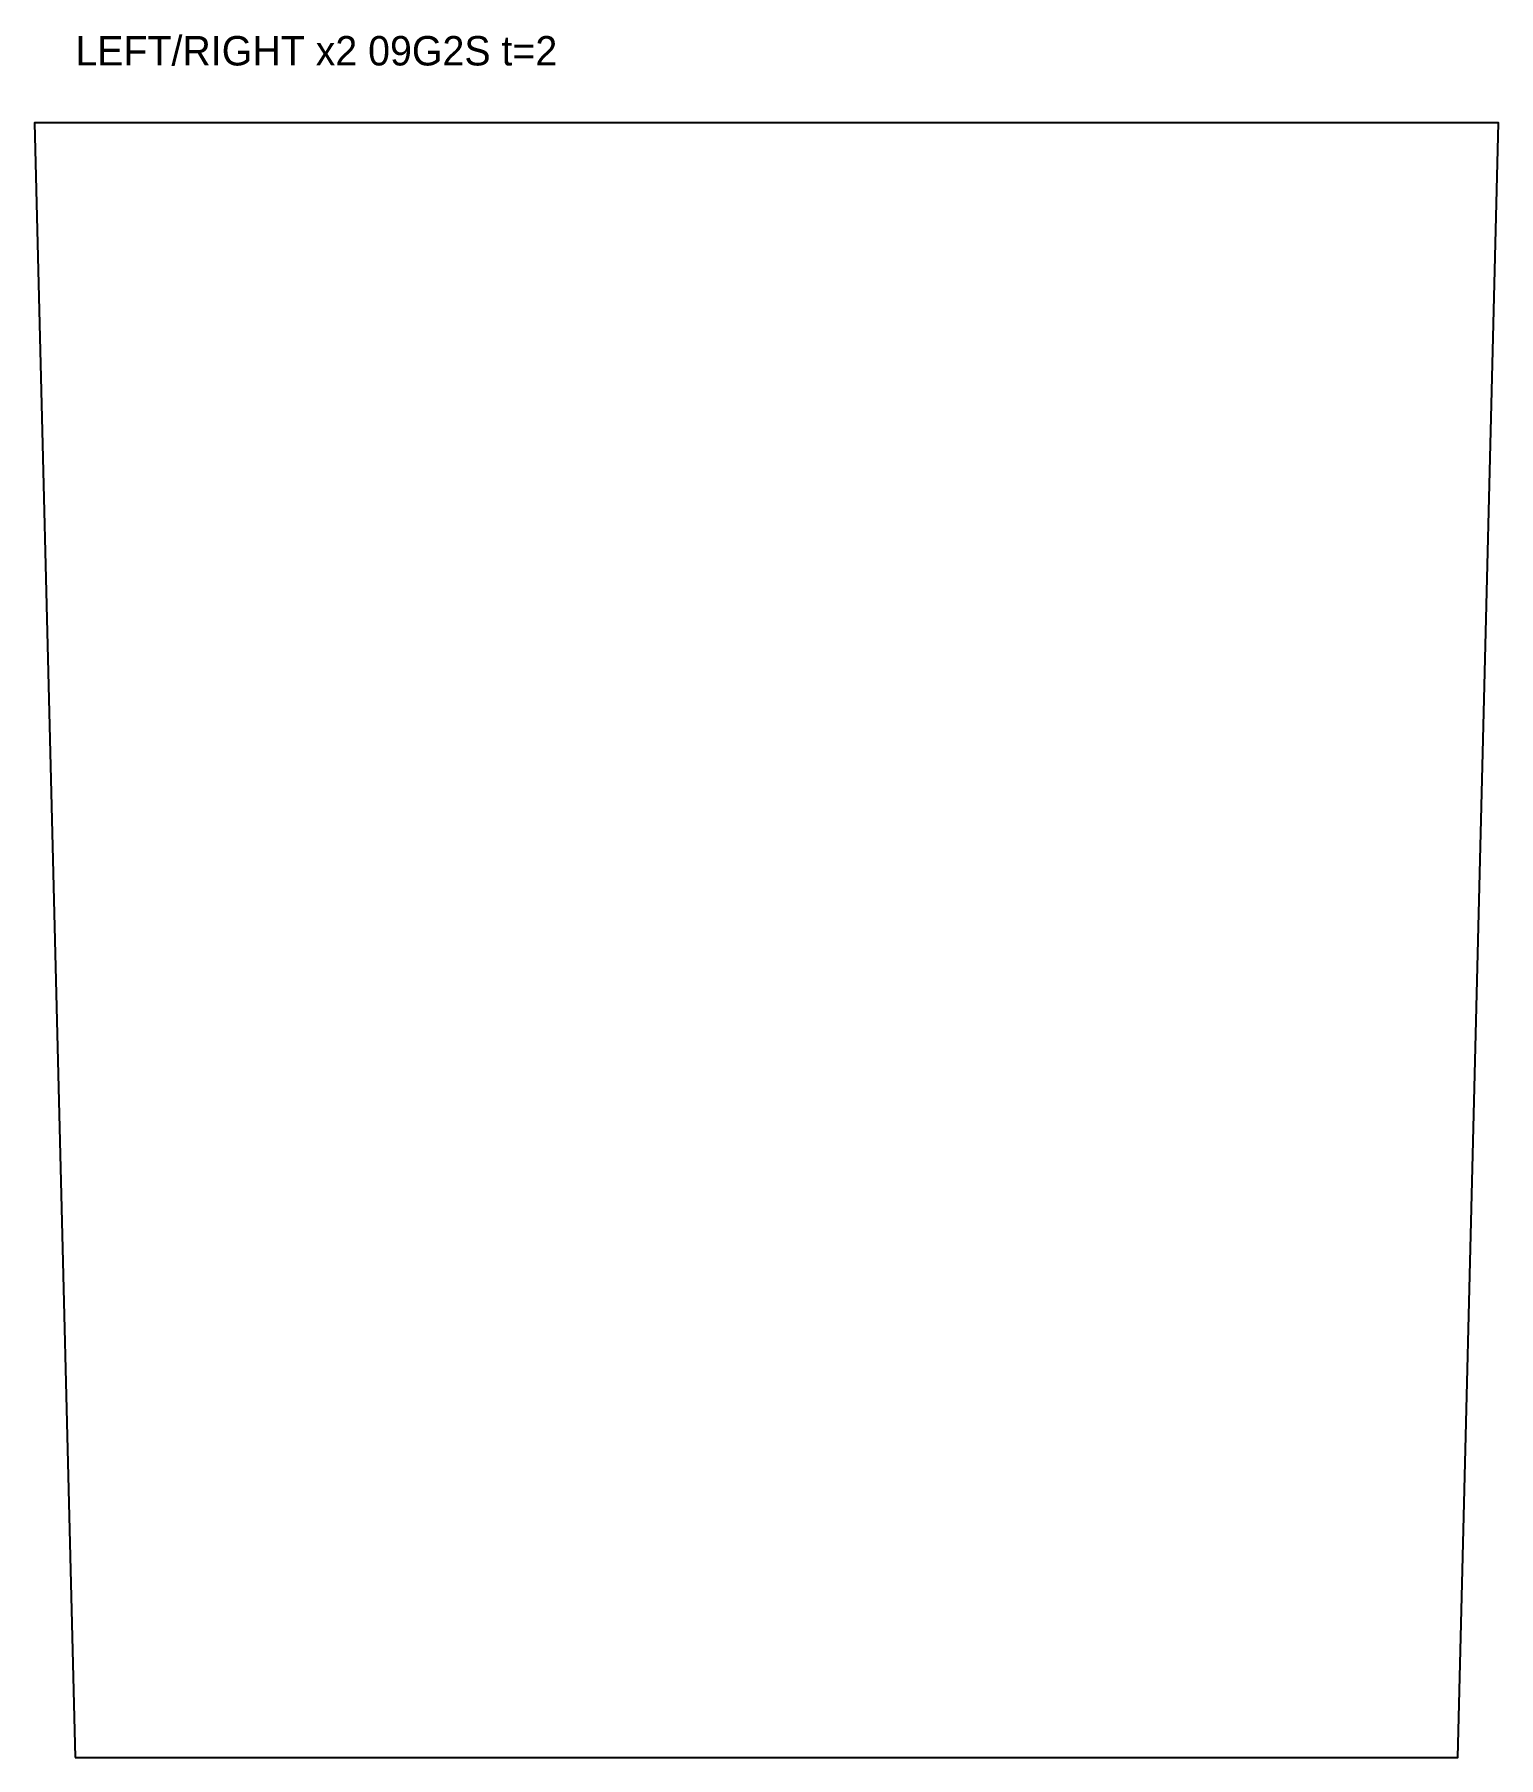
# Model space of a CAD drawing. Header units: millimetres. Extents: x -25 to 871, y 0 to 1054.
import ezdxf

# ---------------------------------------------------------------- set-up
doc = ezdxf.new("R2010")
doc.units = ezdxf.units.MM
doc.layers.add('CUT', color=1, linetype='Continuous')
doc.layers.add('INFO', color=7, linetype='Continuous')

msp = doc.modelspace()

# ---------------------------------------------------------------- linework, layer by layer
at = {"layer": 'CUT'}
msp.add_lwpolyline([(0, 0), (846, 0), (871, 1000.3), (-25, 1000.3)], close=True, dxfattribs=at)

# ---------------------------------------------------------------- texts
at = {"layer": 'INFO'}
msp.add_text('LEFT/RIGHT x2 09G2S t=2', height=18, dxfattribs=at).set_placement((0, 1035.3))

doc.saveas('drawing.dxf')
